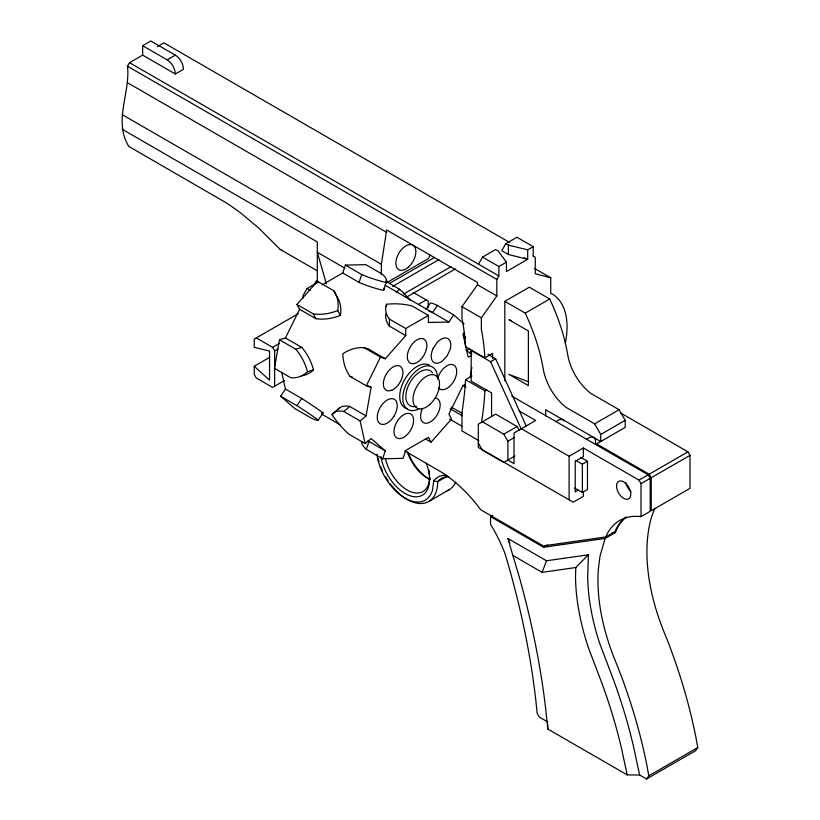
<?xml version="1.0" encoding="UTF-8"?>
<svg xmlns="http://www.w3.org/2000/svg" width="820" height="820" viewBox="0 0 820 820"><rect width="100%" height="100%" fill="white"/><g stroke="black" fill="none" stroke-linecap="round" stroke-linejoin="round"><path stroke-width="1.23" d="M504.823 380.849L504.823 301.34L529.31 287.205L549.707 298.982A144.279 83.302 60 0 1 567.778 355.029A39.575 22.847 60 0 0 590.943 393.477L619.079 409.723L625.199 420.322L625.209 427.394L596.642 443.886L649.184 474.216L651.223 477.752L651.223 510.737L689.999 488.351L689.999 455.366L687.949 451.83L620.34 412.798M545.628 416.006L545.628 409.723L600.722 441.529L600.722 434.456L594.602 423.858L566.466 407.612A39.575 22.847 60 0 1 543.291 369.154A144.279 83.302 60 0 0 525.23 313.117L504.823 301.34M639.631 774.992L633.593 746.876A377.999 218.243 60 0 0 609.383 668.935L599.861 643.905A179.006 103.351 60 0 1 587.694 577.239L588.35 554.802L575.784 567.522L575.496 577.403A187.606 108.312 60 0 0 588.247 647.277L598.005 672.953A369.41 213.282 60 0 1 621.662 749.121L627.197 774.89L639.631 774.992L646.57 779L695.534 750.73L697.758 747.553L695.79 736.729A392.503 226.617 60 0 0 667.224 639.846L663.944 631.759A164.482 94.966 60 0 1 651.992 515.616L654.093 510.173A88.621 51.168 60 0 1 654.893 508.246M471.992 375.96L465.555 379.68L465.032 387.163A291.448 168.264 -60 0 1 461.978 412.378L461.978 430.92L478.921 440.709M486.803 389.797L484.938 390.873L484.415 398.356A291.448 168.264 -60 0 1 481.545 422.351M445.742 475.303A39.709 22.929 60 0 0 435.215 479.187L433.698 480.879L432.622 489.663A40.375 23.308 60 0 1 405.049 498.17A40.375 23.308 60 0 1 377.466 457.816L377.087 454.229M317.35 270.856L280.112 249.362L258.679 228.021L241.982 214.02A104.263 36.029 45.1 0 0 225.49 202.376L128.832 146.452C113.15 121.114 130.431 93.306 127.51 66.236L129.55 62.699L142.649 55.135L175.296 73.984L183.454 69.269A11.541 6.662 60 0 0 175.296 55.135L150.808 41L142.649 45.715L142.649 55.135M381.372 274.464L381.372 264.276L386.651 229.979L477.445 282.398L477.445 284.755L461.978 306.649L461.978 318.129A291.448 168.264 -60 0 1 465.032 339.808L465.555 346.696L484.938 357.889L492.594 353.471L492.594 358.545M279.456 339.829L274.403 368.303L290.731 377.723A42.209 29.182 72.6 0 0 307.541 371.737L313.506 369.861A42.209 29.182 72.6 0 0 301.75 347.383L285.421 337.953L279.456 339.829L295.774 349.248A42.209 29.182 72.6 0 1 307.541 371.737M361.999 441.426A42.209 11.377 18.6 0 0 366.294 449.35L382.622 458.769L385.277 450.867L371.122 438.546L365.156 443.569L360.103 420.926L366.068 415.904L371.122 387.429L367.852 385.543M470.106 377.415L471.869 367.514M342.729 272.998L345.394 265.096L365.843 264.665L382.171 274.085A42.209 11.377 18.6 0 1 386.22 282.551L383.565 290.454A42.209 11.377 18.6 0 1 359.058 282.418L342.729 272.998L322.096 284.909M359.058 282.418L361.712 274.526L345.394 265.096M366.294 449.35L368.949 441.447A42.209 11.377 18.6 0 1 368.047 440.606M546.509 560.788L507.928 538.514L512.848 555.437L542.122 572.339L546.509 560.788L588.35 554.802M626.357 516.969A88.621 51.168 60 0 0 615.328 532.549L605.129 538.443L600.055 555.929L598.364 568.988A164.482 94.966 60 0 0 614.969 660.028L618.249 668.115A392.503 226.617 60 0 1 646.816 765.009L648.794 775.833L646.57 779M404.793 450.928L437.911 470.044A109.439 63.181 60 0 1 476.656 504.423L480.766 509.814L543.281 545.905L605.775 536.957L606.779 534.671A88.621 51.168 60 0 1 641.025 516.631L650.209 511.331L650.209 478.337L648.169 474.811L511.741 396.05M285.421 337.953L299.577 309.284L296.922 304.456L317.371 281.27L333.699 290.69L336.354 295.528A42.209 32.523 -28.8 0 1 340.413 315.372A42.209 32.523 -28.8 0 1 315.905 318.713L299.577 309.284M385.277 358.77L368.949 349.34L364.162 347.7A42.209 34.245 -71 0 0 342.811 353.789A42.209 34.245 -71 0 0 350.017 376.37L366.335 385.789L380.49 357.12L385.277 358.77L405.726 335.585L405.726 328.512L428.429 315.413L428.429 322.475L448.888 322.045L453.675 314.87L437.347 305.45A42.209 3.854 33.7 0 0 430.141 303.359L426.041 309.509M318.129 282.131L307.1 288.496L303.021 295.569L303.021 298.121M314.244 284.376L316.284 280.84M430.346 255.102L428.306 258.638L386.702 282.664M478.47 264.142L482.549 257.07L495.639 249.516L498.181 250.981L506.442 262.133L506.442 271.553L527.691 259.284L527.691 249.854L533.226 246.666L533.226 256.086M533.226 246.666L516.897 237.236L505.848 243.622L501.758 250.695L508.39 254.518L527.691 259.284L524.246 257.736M484.938 357.889L484.415 351.001A291.448 168.264 -60 0 0 481.36 329.322L481.36 317.842L496.828 295.948L496.828 279.456L498.867 275.92L498.867 266.5L482.549 257.07M285.421 389.069L301.75 398.489A42.209 3.854 33.7 0 1 323.111 412.901L318.324 420.076A42.209 3.854 33.7 0 1 311.118 417.985L294.79 408.565L280.635 396.244L285.421 389.069L281.701 372.393M280.635 396.244L296.963 405.664L301.75 398.489M437.347 305.45L432.56 312.615A42.209 3.854 33.7 0 0 430.51 311.651M464.407 332.315L463.044 334.365L468.097 357.007L471.674 355.88M469.573 353.041L472.043 350.242M425.652 439.018L431.084 442.164L451.543 418.979L448.888 414.141L463.044 385.482L465.432 384.734M396.224 292.156L399.637 289.296A42.209 18.337 49.9 0 1 410.082 300.151M333.32 413.167L339.285 408.155M365.156 443.569L348.828 434.139A42.209 18.337 49.9 0 1 332.018 414.571L334.58 412.419M332.018 414.571A42.209 18.337 49.9 0 1 343.775 411.496L349.75 406.484L366.068 415.904M157.358 46.648L163.897 42.865L509.753 242.535M142.649 45.715L167.126 59.85L175.296 55.135M298.285 313.681L254.241 339.111L254.241 347.311L269.544 351.093L269.544 380.131L254.241 366.253L269.688 357.335M256.281 337.932L272.609 347.352L279.231 343.529M389.387 283.464L434.528 257.408M274.649 386.23L274.649 350.888L277.959 348.982M392.688 286.354L438.936 259.653M403.696 293.97L451.041 266.643M405.9 297.496L455.448 268.888M284.581 380.5L272.609 387.409L256.281 377.989L254.241 374.453L254.241 366.253M418.559 304.322L426.205 299.905M498.867 266.5L506.442 262.133M525.23 313.117L549.707 298.982M491.569 416.498L491.569 392.934L471.182 381.167L471.182 350.54L490.565 361.722L495.659 358.791L526.245 425.928M482.385 421.798L503.808 434.169L517.071 426.513L519.398 430.551M447.361 476.123L437.695 481.699A43.286 24.989 60 0 1 421.613 503.521A43.286 24.989 60 0 1 390.279 483.861M507.887 460.081L507.887 441.232L514.519 437.408M428.727 501.512L449.134 489.735M514.857 456.063L503.808 462.439L482.385 450.067L478.306 443.005M594.602 423.858L619.079 409.723M600.722 434.456L625.199 420.322M521.407 428.716L569.101 456.248L583.379 448.007L638.985 480.11L641.025 483.646L641.025 516.631M547.811 721.979L539.499 717.182L537.213 713.543L535.634 698.537A639.251 369.072 60 0 0 504.997 553.572A109.439 63.181 60 0 0 492.697 527.926L490.534 524.369L490.524 516.631L492.738 515.349M575.804 460.42L582.364 464.202L587.468 461.26L587.468 489.53L582.364 492.482L574.615 488.002M578.284 490.124L575.22 491.897L575.22 461.26L583.379 456.555L583.379 448.007M638.985 480.11L648.169 474.811M649.184 474.216L687.949 451.83M641.025 483.646L650.209 478.337M651.223 477.752L689.999 455.366M490.524 516.631L543.578 547.258L547.657 544.9M605.775 536.957L614.959 531.657L615.963 529.371A88.621 51.168 60 0 1 625.332 517.563M648.794 775.833L697.758 747.553M466.098 350.242L469.563 348.848M295.774 349.248L301.75 347.383M611.556 533.092L615.328 532.549M543.578 547.258L605.129 538.443M542.122 572.339L575.784 567.522M382.622 458.769L403.071 458.339L405.726 450.436L428.429 437.327L431.084 442.164M433.698 480.879L437.695 481.699A36.828 21.269 60 0 1 448.653 476.758M505.848 243.622L508.39 245.088L527.691 249.854M565.318 343.211A72.139 41.646 -60 0 0 552.116 293.939L550.732 293.519L550.732 277.785L535.265 273.757L535.265 257.265L533.041 255.983M350.017 376.37L352.405 377.19M366.335 385.789L371.122 387.429M511.26 320.589L508.902 319.708L528.387 330.952L528.387 385.625L508.902 374.381L528.88 381.915M435.881 398.1L437.788 398.971A13.848 7.995 -60 0 1 434.61 418.364A13.848 7.995 -60 0 1 420.742 418.292L420.598 415.422A13.848 7.995 -60 0 1 422.269 408.934M534.578 268.458L550.732 277.785M129.55 62.699L498.867 275.92M127.51 66.236L496.828 279.456M127.51 82.728L386.651 232.337M477.445 284.755L496.828 295.948M461.978 306.649L481.36 317.842M122.241 114.667L381.372 264.276M413.29 292.443L428.255 301.083L428.255 307.356M122.241 129.304L317.309 241.92L317.309 282.572M385.482 281.127L399.637 289.296M385.041 285.175L448.888 322.045M428.429 315.413L412.111 305.983A42.209 24.364 0 0 0 386.476 304.292L386.476 306.649M463.433 335.903L465.596 337.153M344.646 268.058L317.309 252.283L326.329 283.648M463.392 336.907L465.565 338.158M466.447 350.734L471.879 353.871M386.476 304.292A42.209 24.364 0 0 0 389.408 319.093L405.726 328.512M385.841 313.855A42.209 24.364 0 0 0 389.408 326.155L405.726 335.585M465.555 379.68L484.938 390.873M307.1 288.496L310.401 290.403M519.111 410.902L535.685 420.476L514.007 432.991L514.007 463.618L507.518 459.876M580.857 457.447L587.468 461.26M517.071 426.513L495.649 414.141L478.306 424.155L478.296 447.423L573.18 502.199L583.379 496.305L583.379 491.744M296.922 304.456L313.25 313.875L315.905 318.713M364.162 347.7L380.49 357.12M451.236 407.038L462.172 413.352M450.088 408.749L462.183 415.73M449.698 419.133L461.793 426.113M343.775 411.496L360.103 420.926M321.43 414.008L340.218 424.852M368.949 441.447L385.277 450.867M512.848 555.437L519.46 577.608A662.345 382.407 60 0 1 545.669 708.685L547.811 729.052L627.197 774.89M487.961 354.332L495.659 358.791M462.582 385.297L465.862 387.194M453.675 314.87L464.048 323.91M503.808 434.169L507.887 441.232M272.609 347.352L274.649 350.888M333.699 290.69A42.209 32.523 -28.8 0 1 337.758 310.534L340.413 315.372M490.565 361.722L521.151 428.86M507.928 538.514L509.845 543.106M582.364 464.202L582.364 492.482M569.101 456.248L569.101 499.841M547.811 724.337L547.811 729.052M508.39 245.088L508.39 254.518M389.408 319.093L389.408 326.155M281.557 249.915A20.92 12.074 -60 0 1 280.112 249.362M167.126 59.85A11.541 6.662 60 0 1 175.296 73.984M631.01 491.723A10.096 5.832 60 0 1 625.967 482.97M429.547 476.994A31.765 18.337 60 0 1 410.02 491.436A31.765 18.337 60 0 1 385.39 458.216M428.788 469.839A31.765 18.337 60 0 1 429.465 474.698M429.834 479.403A31.765 18.337 60 0 1 407.253 451.83M426.246 463.31A34.624 19.987 60 0 1 413.567 496.633A34.624 19.987 60 0 1 380.992 456.586M429.526 479.341A34.624 19.987 60 0 1 408.329 452.968M455.766 482.098A43.286 24.989 60 0 1 447.166 490.678M388.106 480.786A43.286 24.989 60 0 1 385.441 476.522M382.53 470.957A43.286 24.989 60 0 1 380.582 466.395M378.983 461.803A43.286 24.989 60 0 1 378.03 458.359M430.069 477.66A60.075 34.686 60 0 1 429.854 479.803M586.628 439.346A10.096 5.832 -60 0 1 595.381 444.389M556.021 421.675A10.096 5.832 -60 0 1 564.057 420.875M337.758 310.534A42.209 32.523 -28.8 0 1 313.25 313.875M386.22 282.551A42.209 11.377 18.6 0 1 361.712 274.526M416.447 406.289A20.203 11.665 -60 0 1 408.811 384.723A20.203 11.665 -60 0 1 432.509 372.833M323.111 412.901A42.209 3.854 33.7 0 1 321.655 413.126M438.628 387.901A13.848 7.995 -60 0 0 440.258 389.233L442.349 389.736A13.848 7.995 -60 0 0 456.473 374.094A13.848 7.995 -60 0 0 446.551 366.007L444.03 367.954A13.848 7.995 -60 0 0 437.593 379.014M407.14 408.606A24.528 14.165 -60 0 1 403.799 381.259A24.528 14.165 -60 0 1 429.342 365.218M337.994 409.559A42.209 18.337 49.9 0 1 349.75 406.484M428.768 310.934A42.209 3.854 33.7 0 1 429.598 311.262M313.506 369.861A42.209 29.182 72.6 0 1 301.329 375.806M383.914 288.087A42.209 11.377 18.6 0 1 383.565 290.454M296.963 405.664A42.209 3.854 33.7 0 1 318.324 420.076M367.155 349.248A42.209 34.245 -71 0 1 368.949 349.34M419.01 408.862A24.528 14.165 -60 0 1 402.815 397.362A24.528 14.165 -60 0 1 420.516 367.985A24.528 14.165 -60 0 1 437.49 378.204M413.567 419.481L413.423 422.515A13.848 7.995 -60 0 1 399.555 438.608A13.848 7.995 -60 0 1 396.378 422.874L398.284 419.809A13.848 7.995 -60 0 1 413.567 419.481M426.543 348.582L425.559 351.872A13.848 7.995 -60 0 1 408.596 361.661L407.622 359.498A13.848 7.995 -60 0 1 417.083 339.808A13.848 7.995 -60 0 1 426.543 348.582M433.134 348.438L431.894 351.739A13.848 7.995 -60 0 0 442.472 360.943L447.115 355.921L450.129 349.474A13.848 7.995 -60 0 0 447.802 338.537A13.848 7.995 -60 0 0 437.091 342.504L433.134 348.438M394.041 416.088L391.909 419.061A14.135 8.159 -60 0 1 377.497 419.748A14.135 8.159 -60 0 1 387.614 399.791L390.187 398.817A14.135 8.159 -60 0 1 394.041 416.088M391.693 390.258L389.233 390.863A13.848 7.995 -60 0 1 385.492 375.601A13.848 7.995 -60 0 1 401.031 366.97L402.271 368.836A13.848 7.995 -60 0 1 391.693 390.258M408.452 267.115A14.135 8.159 -60 0 0 412.931 245.221A14.135 8.159 -60 0 0 396.203 260.053A14.135 8.159 -60 0 0 408.452 267.115M616.537 485.993A10.096 5.832 60 0 0 627.249 499.329A10.096 5.832 60 0 0 627.249 485.04A10.096 5.832 60 0 0 616.537 485.993M429.7 404.567A18.758 10.834 -60 0 0 435.645 375.519A18.758 10.834 -60 0 0 413.454 395.189A18.758 10.834 -60 0 0 429.7 404.567"/></g></svg>
